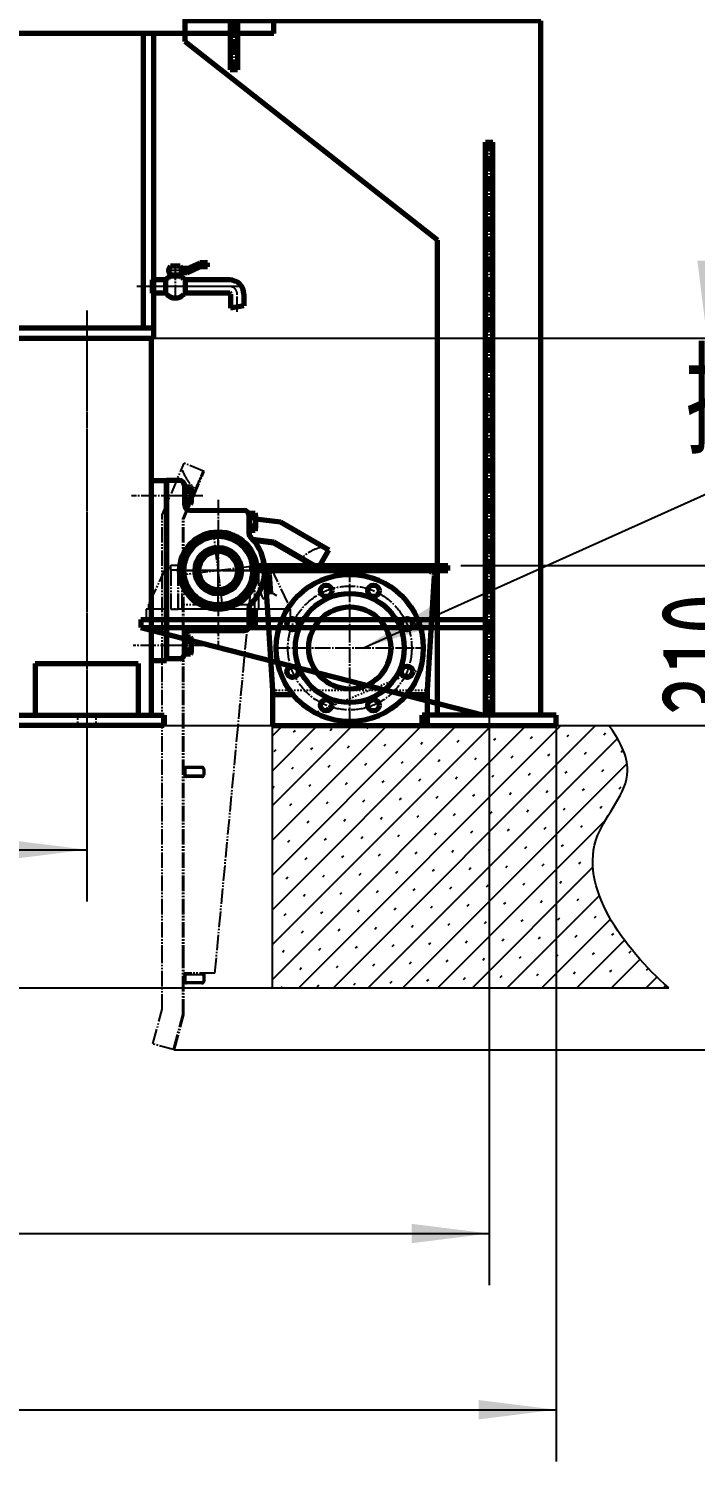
# Model space of a CAD drawing. Header units: millimetres. Extents: x -14850 to 14850, y -10500 to 10500.
# Drawn here: x 8768 to 10060, y -449 to 2326 of the extents above; entities that cross this region are included whole.
import ezdxf

# ---------------------------------------------------------------- set-up
doc = ezdxf.new("R2010")
doc.units = ezdxf.units.MM
for name, pattern in [('EB_DASH', [6, 3, -3]), ('EB_DASHDOT', [39, 30, -3, 3, -3]), ('EB_DASHDOTDOT', [45, 30, -3, 3, -3, 3, -3])]:
    doc.linetypes.add(name, pattern=pattern)
for name, color, linetype, lineweight in [('CAXA0', 7, 'Continuous', 70), ('CAXA1', 1, 'EB_DASHDOT', 25), ('CAXA2', 6, 'EB_DASH', 25), ('CAXA3', 7, 'Continuous', 25), ('CAXA4', 3, 'Continuous', 25), ('CAXA5', 4, 'Continuous', 25)]:
    doc.layers.add(name, color=color, linetype=linetype, lineweight=lineweight)
doc.styles.add('标准', font='', dxfattribs={"width": 0.667})
doc.styles.get('标准').set_extended_font_data('NSimSun')
doc.dimstyles.new('标准', dxfattribs={"dimscale": 50, "dimtxt": 3.5, "dimasz": 3, "dimexe": 2, "dimexo": 0, "dimtad": 1, "dimdec": 1, "dimzin": 12, "dimdsep": 46, "dimtxsty": '标准', "dimcen": 0, "dimdle": 4, "dimaunit": 1, "dimazin": 2, "dimtfac": 1, "dimtdec": 3, "dimtmove": 0, "dimatfit": 3, "dimfxl": 0, "dimtolj": 1, "dimtzin": 0, "dimarcsym": 0})

# ---------------------------------------------------------------- blocks, each defined once
blk = doc.blocks.new('*D786')
at = {"layer": 'CAXA4', "linetype": 'Continuous', "lineweight": 25}
for points in [[(12016.6, 3726.7), (12035.3, 3576.7), (11997.8, 3576.7)], [(12016.6, 976.7), (12035.3, 1126.7), (11997.8, 1126.7)]]:
    blk.add_hatch(color=0, dxfattribs=at).paths.add_polyline_path(points, flags=0)
at = {"layer": 'CAXA4', "color": 0, "linetype": 'Continuous', "lineweight": 25}
for p, q in [((9010.7, 3726.7), (12116.6, 3726.7)), ((12016.6, 976.7), (12016.6, 3726.7)), ((9580.7, 976.7), (12116.6, 976.7))]:
    blk.add_line(p, q, dxfattribs=at)
at = {"layer": 'CAXA4', "color": 0, "linetype": 'Continuous', "lineweight": 25, "insert": (11745.6, 2165.5), "char_height": 175, "attachment_point": 1, "rotation": 90, "style": '标准'}
blk.add_mtext('\\fNSimSun|b0|i0|p34;2750', dxfattribs=at)
blk = doc.blocks.new('*D787')
at = {"layer": 'CAXA4', "linetype": 'Continuous', "lineweight": 25}
for points in [[(10880.4, 3726.7), (10861.6, 3576.7), (10899.1, 3576.7)], [(10880.4, 1726.7), (10861.6, 1876.7), (10899.1, 1876.7)]]:
    blk.add_hatch(color=0, dxfattribs=at).paths.add_polyline_path(points, flags=0)
at = {"layer": 'CAXA4', "color": 0, "linetype": 'Continuous', "lineweight": 25}
for p, q in [((7510.7, 3726.7), (10980.4, 3726.7)), ((10880.4, 3726.7), (10880.4, 1726.7)), ((7510.7, 1726.7), (10980.4, 1726.7))]:
    blk.add_line(p, q, dxfattribs=at)
at = {"layer": 'CAXA4', "color": 0, "linetype": 'Continuous', "lineweight": 25, "insert": (10609.4, 2540.5), "char_height": 175, "attachment_point": 1, "rotation": 90, "style": '标准'}
blk.add_mtext('\\fNSimSun|b0|i0|p34;2000', dxfattribs=at)
blk = doc.blocks.new('*D788')
at = {"layer": 'CAXA4', "linetype": 'Continuous', "lineweight": 25}
for points in [[(10083.1, 6906.7), (10064.3, 6756.7), (10101.8, 6756.7)], [(10083.1, 1726.7), (10064.3, 1876.7), (10101.8, 1876.7)]]:
    blk.add_hatch(color=0, dxfattribs=at).paths.add_polyline_path(points, flags=0)
at = {"layer": 'CAXA4', "color": 0, "linetype": 'Continuous', "lineweight": 25}
for p, q in [((8693.4, 6906.7), (10183.1, 6906.7)), ((10083.1, 6906.7), (10083.1, 1726.7)), ((9008.4, 1726.7), (10183.1, 1726.7))]:
    blk.add_line(p, q, dxfattribs=at)
at = {"layer": 'CAXA4', "color": 0, "linetype": 'Continuous', "lineweight": 25, "insert": (9812.1, 4130.5), "char_height": 175, "attachment_point": 1, "rotation": 90, "style": '标准'}
blk.add_mtext('\\fNSimSun|b0|i0|p34;5180', dxfattribs=at)
blk = doc.blocks.new('*D809')
at = {"layer": 'CAXA4', "linetype": 'Continuous', "lineweight": 25}
for points in [[(6003, 2726.7), (5984.2, 2576.7), (6021.7, 2576.7)], [(6003, 976.7), (5984.2, 1126.7), (6021.7, 1126.7)]]:
    blk.add_hatch(color=0, dxfattribs=at).paths.add_polyline_path(points, flags=0)
at = {"layer": 'CAXA4', "color": 0, "linetype": 'Continuous', "lineweight": 25}
for p, q in [((9013.7, 2726.7), (5903, 2726.7)), ((6003, 2726.7), (6003, 976.7)), ((9030.7, 976.7), (5903, 976.7))]:
    blk.add_line(p, q, dxfattribs=at)
at = {"layer": 'CAXA4', "color": 0, "linetype": 'Continuous', "lineweight": 25, "insert": (5732, 1665.5), "char_height": 175, "attachment_point": 1, "rotation": 90, "style": '标准'}
blk.add_mtext('\\fNSimSun|b0|i0|p34;1750', dxfattribs=at)
blk = doc.blocks.new('CAXBLOCK773', base_point=(9560.7, 1916.7))
at = {"layer": 'CAXA0'}
for p, q in [((9283.2, 2451.7), (9263.2, 2451.7)), ((9263.2, 2451.7), (9263.2, 2371.7)), ((9283.2, 2451.7), (9283.2, 2371.7)), ((9283.2, 2431.7), (9303.2, 2431.7)), ((9303.2, 2431.7), (9343.2, 2391.7)), ((9343.2, 2371.7), (9343.2, 2391.7)), ((9070.7, 2371.7), (9070.7, 2301.7)), ((9350.7, 2371.7), (9070.7, 2371.7)), ((9350.7, 2371.7), (9350.7, 2341.7)), ((9760.7, 2341.7), (9070.7, 2341.7)), ((9158.7, 2341.7), (9158.7, 2246.7)), ((9172.7, 2341.7), (9172.7, 2246.7)), ((9760.7, 996.7), (9760.7, 2341.7)), ((9070.7, 2301.7), (9560.7, 1916.7)), ((9172.7, 2246.7), (9158.7, 2246.7)), ((9653.7, 2106.7), (9667.7, 2106.7)), ((9653.7, 996.7), (9653.7, 2106.7)), ((9667.7, 996.7), (9667.7, 2106.7)), ((9760.7, 996.7), (9760.7, 2081.7)), ((9560.7, 996.7), (9560.7, 1916.7)), ((9530.7, 976.7), (9530.7, 996.7)), ((9790.7, 996.7), (9530.7, 996.7)), ((9530.7, 976.7), (9790.7, 976.7)), ((9790.7, 976.7), (9790.7, 996.7))]:
    blk.add_line(p, q, dxfattribs=at)
at = {"layer": 'CAXA0', "color": 6, "linetype": 'EB_DASHDOTDOT', "lineweight": 25}
blk.add_line((9263.2, 2376.7), (9070.7, 2376.7), dxfattribs=at)
at = {"layer": 'CAXA1', "linetype": 'EB_DASHDOT', "lineweight": 25}
for p, q in [((9100.7, 2374.7), (9100.7, 2338.7)), ((9230.7, 2374.7), (9230.7, 2338.7)), ((9165.7, 2344.7), (9165.7, 2243.7)), ((9660.7, 996.7), (9660.7, 2108.3)), ((9660.7, 999.7), (9660.7, 973.7))]:
    blk.add_line(p, q, dxfattribs=at)
at = {"layer": 'CAXA2', "color": 6, "linetype": 'EB_DASH', "lineweight": 25}
for p, q in [((9085.7, 2371.7), (9085.7, 2341.7)), ((9115.7, 2371.7), (9115.7, 2341.7)), ((9215.7, 2371.7), (9215.7, 2341.7)), ((9245.7, 2371.7), (9245.7, 2341.7))]:
    blk.add_line(p, q, dxfattribs=at)
blk = doc.blocks.new('*D817')
at = {"layer": 'CAXA4', "linetype": 'Continuous', "lineweight": 25}
for points in [[(6860.7, -7.3), (7010.7, -26.1), (7010.7, 11.4)], [(9660.7, -7.3), (9510.7, -26.1), (9510.7, 11.4)]]:
    blk.add_hatch(color=0, dxfattribs=at).paths.add_polyline_path(points, flags=0)
at = {"layer": 'CAXA4', "color": 0, "linetype": 'Continuous', "lineweight": 25}
for p, q in [((6860.7, 996.7), (6860.7, -107.3)), ((9660.7, 996.7), (9660.7, -107.3)), ((6860.7, -7.3), (9660.7, -7.3))]:
    blk.add_line(p, q, dxfattribs=at)
at = {"layer": 'CAXA4', "color": 0, "linetype": 'Continuous', "lineweight": 25, "insert": (8074.5, 263.7), "char_height": 175, "attachment_point": 1, "style": '标准'}
blk.add_mtext('\\fNSimSun|b0|i0|p34;2800', dxfattribs=at)
blk = doc.blocks.new('*D818')
at = {"layer": 'CAXA4', "linetype": 'Continuous', "lineweight": 25}
for points in [[(6730.7, -348.6), (6880.7, -367.4), (6880.7, -329.9)], [(9790.7, -348.6), (9640.7, -367.4), (9640.7, -329.9)]]:
    blk.add_hatch(color=0, dxfattribs=at).paths.add_polyline_path(points, flags=0)
at = {"layer": 'CAXA4', "color": 0, "linetype": 'Continuous', "lineweight": 25}
for p, q in [((6730.7, 996.7), (6730.7, -448.6)), ((9790.7, 996.7), (9790.7, -448.6)), ((6730.7, -348.6), (9790.7, -348.6))]:
    blk.add_line(p, q, dxfattribs=at)
at = {"layer": 'CAXA4', "color": 0, "linetype": 'Continuous', "lineweight": 25, "insert": (8074.5, -77.6), "char_height": 175, "attachment_point": 1, "style": '标准'}
blk.add_mtext('\\fNSimSun|b0|i0|p34;3060', dxfattribs=at)
blk = doc.blocks.new('*D819')
at = {"layer": 'CAXA4', "linetype": 'Continuous', "lineweight": 25}
for points in [[(10264.2, 1286.7), (10245.5, 1436.7), (10283, 1436.7)], [(10264.2, 976.7), (10245.5, 826.7), (10283, 826.7)]]:
    blk.add_hatch(color=0, dxfattribs=at).paths.add_polyline_path(points, flags=0)
at = {"layer": 'CAXA4', "color": 0, "linetype": 'Continuous', "lineweight": 25}
for p, q in [((10264.2, 1486.7), (10264.2, 776.7)), ((9605.7, 1286.7), (10364.2, 1286.7)), ((9892.4, 976.7), (10364.2, 976.7))]:
    blk.add_line(p, q, dxfattribs=at)
at = {"layer": 'CAXA4', "color": 0, "linetype": 'Continuous', "lineweight": 25, "insert": (9993.2, 994.2), "char_height": 175, "attachment_point": 1, "rotation": 90, "style": '标准'}
blk.add_mtext('\\fNSimSun|b0|i0|p34;310', dxfattribs=at)
blk = doc.blocks.new('CAXBLOCK775', base_point=(9179.5, 1826.8))
at = {"layer": 'CAXA0', "color": 7, "linetype": 'Continuous', "lineweight": 70}
for p, q in [((7401.8, 1872.7), (7416.8, 1872.7)), ((7401.8, 1864.7), (7401.8, 1872.7)), ((7401.8, 1864.7), (7416.8, 1864.7)), ((7441.4, 1861.6), (7416.8, 1872.7)), ((7441.4, 1853.6), (7416.8, 1864.7)), ((7441.4, 1861.6), (7452, 1861.6)), ((7455, 1866.6), (7473.8, 1866.6)), ((9061.8, 1866.6), (9043, 1866.6)), ((9075.4, 1861.6), (9064.7, 1861.6)), ((9075.4, 1861.6), (9100, 1872.7)), ((9075.4, 1853.6), (9100, 1864.7)), ((9115, 1872.7), (9100, 1872.7)), ((9115, 1864.7), (9100, 1864.7)), ((9115, 1864.7), (9115, 1872.7)), ((7358.9, 1839.7), (7445.4, 1839.7)), ((7441.4, 1853.6), (7452, 1853.6)), ((7445.4, 1841.7), (7448.3, 1841.7)), ((7445.4, 1841.7), (7445.4, 1811.7)), ((7455, 1848.6), (7473.8, 1848.6)), ((7455, 1848.6), (7455, 1846.6)), ((7455, 1846.6), (7473.8, 1846.6)), ((7473.8, 1848.6), (7473.8, 1846.6)), ((7480.5, 1841.7), (7483.4, 1841.7)), ((7483.4, 1841.7), (7483.4, 1811.7)), ((7483.4, 1839.7), (7508.4, 1839.7)), ((9033.4, 1839.7), (9008.4, 1839.7)), ((9036.3, 1841.7), (9033.4, 1841.7)), ((9033.4, 1841.7), (9033.4, 1811.7)), ((9061.8, 1848.6), (9043, 1848.6)), ((9043, 1848.6), (9043, 1846.6)), ((9061.8, 1846.6), (9043, 1846.6)), ((9061.8, 1848.6), (9061.8, 1846.6)), ((9075.4, 1853.6), (9064.7, 1853.6)), ((9071.4, 1841.7), (9068.5, 1841.7)), ((9071.4, 1841.7), (9071.4, 1811.7)), ((9157.9, 1839.7), (9071.4, 1839.7)), ((7331.4, 1812.2), (7331.4, 1789.7)), ((7357.4, 1812.2), (7357.4, 1784.7)), ((7358.9, 1813.7), (7445.4, 1813.7)), ((7445.4, 1811.7), (7448.3, 1811.7)), ((7480.5, 1811.7), (7483.4, 1811.7)), ((7483.4, 1813.7), (7508.4, 1813.7)), ((9033.4, 1813.7), (9008.4, 1813.7)), ((9036.3, 1811.7), (9033.4, 1811.7)), ((9071.4, 1811.7), (9068.5, 1811.7)), ((9157.9, 1813.7), (9071.4, 1813.7)), ((9159.4, 1812.2), (9159.4, 1784.7)), ((9185.4, 1812.2), (9185.4, 1789.7)), ((7331.4, 1789.7), (7357.4, 1784.7)), ((9185.4, 1789.7), (9159.4, 1784.7))]:
    blk.add_line(p, q, dxfattribs=at)
at = {"layer": 'CAXA0', "linetype": 'Continuous', "lineweight": 70}
for p, q in [((7508.4, 1813.7), (7508.4, 1839.7)), ((9008.4, 1813.7), (9008.4, 1839.7))]:
    blk.add_line(p, q, dxfattribs=at)
at = {"layer": 'CAXA0', "color": 7, "linetype": 'Continuous', "lineweight": 70}
for centre, radius, start, end in [((7464.4, 1857.6), 13, 136.1869, 223.8131), ((7464.4, 1857.6), 13, 316.1869, 43.8131), ((9052.4, 1857.6), 13, 136.1869, 223.8131), ((9052.4, 1857.6), 13, 316.1869, 43.8131), ((7358.9, 1812.2), 27.5, 90, 180), ((7464.4, 1826.7), 22, 115.2394, 137.0141), ((7464.4, 1826.7), 22, 42.9859, 64.7606), ((9052.4, 1826.7), 22, 115.2394, 137.0141), ((9052.4, 1826.7), 22, 42.9859, 64.7606), ((9157.9, 1812.2), 27.5, 0, 90), ((7358.9, 1812.2), 1.5, 90, 180), ((7464.4, 1826.7), 22, 222.9859, 317.0141), ((9052.4, 1826.7), 22, 222.9859, 317.0141), ((9157.9, 1812.2), 1.5, 0, 90)]:
    blk.add_arc(centre, radius, start, end, dxfattribs=at)
at = {"layer": 'CAXA1', "color": 1, "linetype": 'EB_DASHDOT', "lineweight": 25}
for p, q in [((7464.4, 1869.4), (7464.4, 1797.5)), ((9052.4, 1869.4), (9052.4, 1797.5)), ((7448, 1857.6), (7481.8, 1857.6)), ((9068.8, 1857.6), (9034.9, 1857.6)), ((7337.2, 1826.8), (7538, 1826.8)), ((7344.4, 1777.7), (7344.4, 1812.3)), ((7358.9, 1826.8), (7539.2, 1826.8)), ((9157.9, 1826.8), (8977.6, 1826.8)), ((9179.5, 1826.8), (8978.7, 1826.8)), ((9172.4, 1777.7), (9172.4, 1812.3))]:
    blk.add_line(p, q, dxfattribs=at)
for centre, start, end in [((7358.9, 1812.3), 90, 180), ((9157.9, 1812.3), 0, 90)]:
    blk.add_arc(centre, 14.5, start, end, dxfattribs=at)
blk = doc.blocks.new('CAXBLOCK777', base_point=(8995.7, 1182.2))
at = {"layer": 'CAXA0', "color": 5, "linetype": 'EB_DASHDOTDOT', "lineweight": 25}
for p, q in [((9135.7, 1207.2), (9135.7, 1346.2)), ((9033.7, 1282.2), (9000.7, 1212.2)), ((9043.7, 1282.2), (9033.7, 1282.2)), ((9043.7, 1287.2), (9057.7, 1287.2)), ((9043.7, 1277.2), (9043.7, 1287.2)), ((9057.7, 1277.2), (9043.7, 1277.2)), ((9043.7, 1277.2), (9043.7, 1202.2)), ((9065.7, 1287.2), (9057.7, 1287.2)), ((9057.7, 1287.2), (9057.7, 1277.2)), ((9057.7, 1287.2), (9057.7, 1277.2)), ((9057.7, 1277.2), (9065.7, 1277.2)), ((9057.7, 1202.2), (9057.7, 1277.2)), ((9057.7, 1277.2), (9057.7, 1202.2)), ((9065.7, 1277.2), (9065.7, 1287.2)), ((9065.7, 1202.2), (9065.7, 1277.2)), ((9205.2, 1276.7), (9066.2, 1276.7)), ((9213.7, 1287.2), (9205.7, 1287.2)), ((9205.7, 1287.2), (9205.7, 1277.2)), ((9205.7, 1277.2), (9213.7, 1277.2)), ((9205.7, 1277.2), (9205.7, 1202.2)), ((9213.7, 1277.2), (9213.7, 1287.2)), ((9227.7, 1287.2), (9213.7, 1287.2)), ((9213.7, 1287.2), (9213.7, 1277.2)), ((9213.7, 1277.2), (9213.7, 1202.2)), ((9213.7, 1277.2), (9227.7, 1277.2)), ((9213.7, 1277.2), (9213.7, 1202.2)), ((9227.7, 1277.2), (9227.7, 1287.2)), ((9227.7, 1282.2), (9237.7, 1282.2)), ((9227.7, 1277.2), (9227.7, 1202.2)), ((9237.7, 1282.2), (9270.7, 1212.2)), ((8995.7, 1202.2), (8995.7, 1182.2)), ((9005.7, 1202.2), (8995.7, 1202.2)), ((9000.7, 1212.2), (9000.7, 1202.2)), ((9005.7, 1182.2), (9005.7, 1202.2)), ((9265.7, 1202.2), (9005.7, 1202.2)), ((9043.7, 1202.2), (9057.7, 1202.2)), ((9065.7, 1202.2), (9057.7, 1202.2)), ((9205.7, 1210.2), (9065.7, 1210.2)), ((9065.7, 1210.2), (9065.7, 1202.2)), ((9205.7, 1202.2), (9065.7, 1202.2)), ((9205.7, 1210.2), (9205.7, 1202.2)), ((9205.7, 1202.2), (9213.7, 1202.2)), ((9227.7, 1202.2), (9213.7, 1202.2)), ((9265.7, 1202.2), (9265.7, 1182.2)), ((9275.7, 1202.2), (9265.7, 1202.2)), ((9270.7, 1212.2), (9270.7, 1202.2)), ((9275.7, 1182.2), (9275.7, 1202.2)), ((8995.7, 1182.2), (9005.7, 1182.2)), ((9265.7, 1182.2), (9005.7, 1182.2)), ((9265.7, 1182.2), (9275.7, 1182.2))]:
    blk.add_line(p, q, dxfattribs=at)
blk.add_circle((9135.7, 1276.7), 66.5, dxfattribs=at)
blk = doc.blocks.new('CAXBLOCK779')
at = {"layer": 'CAXA0', "color": 0, "linetype": 'Continuous', "lineweight": 25}
for p, q in [((9296.4, 1299.7), (9298.6, 1298.2)), ((9312.1, 1292.7), (9329.5, 1281))]:
    blk.add_line(p, q, dxfattribs=at)
blk = doc.blocks.new('*D830')
at = {"layer": 'CAXA4', "linetype": 'Continuous', "lineweight": 25}
blk.add_hatch(color=0, dxfattribs=at).paths.add_polyline_path([(9415.7, 1126.7), (9560.2, 1170.9), (9544.9, 1205.1)], flags=0)
at = {"layer": 'CAXA4', "color": 0, "linetype": 'Continuous', "lineweight": 25}
for p, q in [((9415.7, 1126.7), (10083.1, 1425.7)), ((10083.1, 1425.7), (10565.1, 1425.7))]:
    blk.add_line(p, q, dxfattribs=at)
at = {"layer": 'CAXA4', "color": 0, "linetype": 'Continuous', "lineweight": 25, "insert": (10041.6, 1696.7), "char_height": 175, "attachment_point": 1, "style": '标准'}
blk.add_mtext('\\fNSimSun|b0|i0|p34;接液槽', dxfattribs=at)
blk = doc.blocks.new('CAXBLOCK784')
at = {"layer": 'CAXA0', "color": 0, "linetype": 'Continuous', "lineweight": 25}
blk.add_line((9094.8, 1441.8), (9107.8, 1467.3), dxfattribs=at)
blk = doc.blocks.new('CAXBLOCK783', base_point=(9104.2, 876.6))
at = {"layer": 'CAXA0', "color": 5, "linetype": 'EB_DASHDOTDOT', "lineweight": 25}
for p, q in [((9027.2, 1384.8), (9069.6, 1484.7)), ((9108.3, 1468.3), (9069.6, 1484.7)), ((9067.2, 1376.7), (9106.4, 1469.1)), ((9069.2, 1376.2), (9108.3, 1468.3)), ((9027.2, 520.8), (9027.2, 1384.8)), ((9067.2, 520.8), (9067.2, 1376.7)), ((9069.2, 520.8), (9069.2, 1376.2)), ((9144.2, 1207.7), (9127.2, 1345.6)), ((9204.7, 1285.1), (9066.7, 1268.2)), ((9129.2, 496.6), (9201.9, 1270.4)), ((9104.2, 896.6), (9069.2, 896.6)), ((9072.2, 891.6), (9072.2, 881.6)), ((9104.2, 893.6), (9074.2, 893.6)), ((9106.2, 891.6), (9106.2, 881.6)), ((9109.2, 891.6), (9109.2, 881.6)), ((9104.2, 876.6), (9069.2, 876.6)), ((9104.2, 876.6), (9069.2, 876.6)), ((9104.2, 879.6), (9074.2, 879.6)), ((9027.2, 426.3), (9027.2, 520.8)), ((9067.2, 416.6), (9067.2, 520.8)), ((9069.2, 416.4), (9069.2, 520.8)), ((9129.2, 496.6), (9069.2, 496.6)), ((9104.2, 476.6), (9069.2, 476.6)), ((9072.2, 491.6), (9072.2, 481.6)), ((9104.2, 493.6), (9074.2, 493.6)), ((9104.2, 479.6), (9074.2, 479.6)), ((9106.2, 491.6), (9106.2, 481.6)), ((9109.2, 496.6), (9109.2, 481.6)), ((9009.1, 359.7), (9027.2, 427.3)), ((9049.1, 349), (9067.2, 416.6)), ((9051, 348.5), (9069.2, 416.4)), ((9051, 348.5), (9009.1, 359.7))]:
    blk.add_line(p, q, dxfattribs=at)
for radius in [66.5, 66.5, 40, 37.5]:
    blk.add_circle((9135.7, 1276.6), radius, dxfattribs=at)
for centre, radius, start, end in [((9074.2, 891.6), 5, 90, 180), ((9074.2, 891.6), 2, 90, 180), ((9104.2, 891.6), 5, 0, 90), ((9104.2, 891.6), 2, 0, 90), ((9074.2, 881.6), 5, 180, 270), ((9074.2, 881.6), 2, 180, 270), ((9104.2, 881.6), 5, 270, 0), ((9104.2, 881.6), 2, 270, 0), ((9074.2, 491.6), 5, 90, 180), ((9074.2, 481.6), 5, 180, 270), ((9074.2, 491.6), 2, 90, 180), ((9074.2, 481.6), 2, 180, 270), ((9104.2, 491.6), 5, 0, 90), ((9104.2, 491.6), 2, 0, 90), ((9104.2, 481.6), 2, 270, 0), ((9104.2, 481.6), 5, 270, 0)]:
    blk.add_arc(centre, radius, start, end, dxfattribs=at)
blk.add_open_spline([(9066.1, 1471.4), (9068.9, 1463.2), (9076.2, 1448.9), (9087.6, 1437.7), (9093.4, 1433.2)], degree=3, knots=[0, 0, 0, 0, 25.553998, 47.570878, 47.570878, 47.570878, 47.570878], dxfattribs=at)
at = {"layer": 'CAXA5'}
blk.add_blockref('CAXBLOCK784', (0, 0), dxfattribs=at)
blk = doc.blocks.new('CAXBLOCK785')
at = {"layer": 'CAXA0', "color": 0, "linetype": 'Continuous', "lineweight": 25}
for p, q in [((9240.7, 956.4), (9261, 976.7)), ((9240.7, 889), (9328.3, 976.7)), ((9240.7, 821.7), (9395.7, 976.7)), ((9240.7, 754.3), (9463, 976.7)), ((9240.7, 687), (9530.4, 976.7)), ((9240.7, 619.6), (9597.7, 976.7)), ((9240.7, 552.3), (9665.1, 976.7)), ((9240.7, 484.9), (9732.4, 976.7)), ((9291.6, 468.5), (9799.8, 976.7)), ((9358.9, 468.5), (9867.1, 976.7)), ((9423.4, 970.8), (9427, 974.4)), ((9494.4, 974.4), (9496.7, 976.7)), ((9281.5, 963.6), (9285.1, 967.2)), ((9352.5, 967.2), (9356.1, 970.8)), ((9426.3, 468.5), (9909.3, 951.5)), ((9528.1, 940.7), (9531.6, 944.3)), ((9599, 944.3), (9602.6, 947.9)), ((9669.9, 947.9), (9673.5, 951.5)), ((9740.9, 951.5), (9744.5, 955.1)), ((9811.8, 955.1), (9815.4, 958.6)), ((9882.8, 958.6), (9886.4, 962.2)), ((9244.3, 926.3), (9247.9, 929.9)), ((9315.2, 929.9), (9318.8, 933.5)), ((9386.2, 933.5), (9389.8, 937.1)), ((9457.1, 937.1), (9460.7, 940.7)), ((9703.6, 914.2), (9707.2, 917.8)), ((9774.6, 917.8), (9778.2, 921.4)), ((9845.5, 921.4), (9849.1, 925)), ((9916.4, 925), (9920, 928.6)), ((9278, 892.6), (9281.5, 896.2)), ((9348.9, 896.2), (9352.5, 899.8)), ((9419.8, 899.8), (9423.4, 903.4)), ((9490.8, 903.4), (9494.4, 907)), ((9493.6, 468.5), (9928, 902.9)), ((9561.7, 907), (9565.3, 910.6)), ((9632.7, 910.6), (9636.3, 914.2)), ((9879.2, 887.7), (9882.8, 891.3)), ((9311.6, 859), (9315.2, 862.6)), ((9382.6, 862.6), (9386.2, 866.1)), ((9453.5, 866.1), (9457.1, 869.7)), ((9524.5, 869.7), (9528.1, 873.3)), ((9595.4, 873.3), (9599, 876.9)), ((9666.3, 876.9), (9669.9, 880.5)), ((9737.3, 880.5), (9740.9, 884.1)), ((9808.2, 884.1), (9811.8, 887.7)), ((9240.7, 855.4), (9244.3, 859)), ((9487.2, 832.5), (9490.8, 836.1)), ((9558.1, 836.1), (9561.7, 839.7)), ((9629.1, 839.7), (9632.7, 843.2)), ((9700, 843.2), (9703.6, 846.8)), ((9771, 846.8), (9774.6, 850.4)), ((9841.9, 850.4), (9845.5, 854)), ((9912.9, 854), (9916.4, 857.6)), ((9274.4, 821.7), (9278, 825.3)), ((9345.3, 825.3), (9348.9, 828.9)), ((9416.2, 828.9), (9419.8, 832.5)), ((9591.8, 802.4), (9595.4, 806)), ((9662.8, 806), (9666.3, 809.6)), ((9733.7, 809.6), (9737.3, 813.2)), ((9804.6, 813.2), (9808.2, 816.8)), ((9875.6, 816.8), (9879.2, 820.3)), ((9308, 788), (9311.6, 791.6)), ((9379, 791.6), (9382.6, 795.2)), ((9449.9, 795.2), (9453.5, 798.8)), ((9520.9, 798.8), (9524.5, 802.4)), ((9561, 468.5), (9886.6, 794.1)), ((9767.4, 775.9), (9771, 779.5)), ((9838.3, 779.5), (9841.9, 783.1)), ((9270.8, 750.7), (9274.4, 754.3)), ((9341.7, 754.3), (9345.3, 757.9)), ((9412.7, 757.9), (9416.2, 761.5)), ((9483.6, 761.5), (9487.2, 765.1)), ((9554.5, 765.1), (9558.1, 768.7)), ((9625.5, 768.7), (9629.1, 772.3)), ((9696.4, 772.3), (9700, 775.9)), ((9375.4, 720.7), (9379, 724.3)), ((9446.3, 724.3), (9449.9, 727.8)), ((9517.3, 727.8), (9520.9, 731.4)), ((9588.2, 731.4), (9591.8, 735)), ((9659.2, 735), (9662.8, 738.6)), ((9730.1, 738.6), (9733.7, 742.2)), ((9801.1, 742.2), (9804.6, 745.8)), ((9304.4, 717.1), (9308, 720.7)), ((9480, 690.6), (9483.6, 694.2)), ((9551, 694.2), (9554.5, 697.8)), ((9621.9, 697.8), (9625.5, 701.4)), ((9628.3, 468.5), (9862, 702.1)), ((9692.8, 701.4), (9696.4, 705)), ((9763.8, 705), (9767.4, 708.5)), ((9834.7, 708.5), (9838.3, 712.1)), ((9267.2, 679.8), (9270.8, 683.4)), ((9338.1, 683.4), (9341.7, 687)), ((9409.1, 687), (9412.7, 690.6)), ((9655.6, 664.1), (9659.2, 667.7)), ((9726.5, 667.7), (9730.1, 671.3)), ((9797.5, 671.3), (9801.1, 674.9)), ((9300.9, 646.1), (9304.4, 649.7)), ((9371.8, 649.7), (9375.4, 653.3)), ((9442.7, 653.3), (9446.3, 656.9)), ((9513.7, 656.9), (9517.3, 660.5)), ((9584.6, 660.5), (9588.2, 664.1)), ((9695.7, 468.5), (9874.3, 647.1)), ((9831.1, 637.6), (9834.7, 641.2)), ((9263.6, 608.9), (9267.2, 612.5)), ((9334.5, 612.5), (9338.1, 616)), ((9405.5, 616), (9409.1, 619.6)), ((9476.4, 619.6), (9480, 623.2)), ((9547.4, 623.2), (9551, 626.8)), ((9618.3, 626.8), (9621.9, 630.4)), ((9689.2, 630.4), (9692.8, 634)), ((9760.2, 634), (9763.8, 637.6)), ((9439.1, 582.4), (9442.7, 586)), ((9510.1, 586), (9513.7, 589.6)), ((9581, 589.6), (9584.6, 593.1)), ((9652, 593.1), (9655.6, 596.7)), ((9722.9, 596.7), (9726.5, 600.3)), ((9763, 468.5), (9896, 601.5)), ((9793.9, 600.3), (9797.5, 603.9)), ((9864.8, 603.9), (9868.4, 607.5)), ((9297.3, 575.2), (9300.9, 578.8)), ((9368.2, 578.8), (9371.8, 582.4)), ((9543.8, 552.3), (9547.4, 555.9)), ((9614.7, 555.9), (9618.3, 559.5)), ((9685.7, 559.5), (9689.2, 563.1)), ((9756.6, 563.1), (9760.2, 566.7)), ((9827.5, 566.7), (9831.1, 570.2)), ((9830.4, 468.5), (9922.8, 560.9)), ((9898.5, 570.2), (9902.1, 573.8)), ((9260, 537.9), (9263.6, 541.5)), ((9330.9, 541.5), (9334.5, 545.1)), ((9401.9, 545.1), (9405.5, 548.7)), ((9472.8, 548.7), (9476.4, 552.3)), ((9719.3, 525.8), (9722.9, 529.4)), ((9790.3, 529.4), (9793.9, 533)), ((9861.2, 533), (9864.8, 536.6)), ((9932.2, 536.6), (9935.8, 540.2)), ((9293.7, 504.2), (9297.3, 507.8)), ((9364.6, 507.8), (9368.2, 511.4)), ((9435.6, 511.4), (9439.1, 515)), ((9506.5, 515), (9510.1, 518.6)), ((9577.4, 518.6), (9581, 522.2)), ((9648.4, 522.2), (9652, 525.8)), ((9894.9, 499.3), (9898.5, 502.9)), ((9897.7, 468.5), (9953.1, 523.8)), ((9965.8, 502.9), (9969.3, 506.3)), ((9327.3, 470.6), (9330.9, 474.2)), ((9398.3, 474.2), (9401.9, 477.7)), ((9469.2, 477.7), (9472.8, 481.3)), ((9540.2, 481.3), (9543.8, 484.9)), ((9611.1, 484.9), (9614.7, 488.5)), ((9682.1, 488.5), (9685.7, 492.1)), ((9753, 492.1), (9756.6, 495.7)), ((9824, 495.7), (9827.5, 499.3)), ((9965.1, 468.5), (9986.1, 489.5)), ((9999.5, 469.2), (10003.1, 472.8)), ((9257.9, 468.5), (9260, 470.6)), ((9931.4, 468.5), (9932.2, 469.2))]:
    blk.add_line(p, q, dxfattribs=at)
blk = doc.blocks.new('CAXBLOCK787')
at = {"layer": 'CAXA0', "color": 0, "linetype": 'Continuous', "lineweight": 25}
for p, q in [((9200.7, 1281.1), (9206.3, 1286.7)), ((9203.3, 1276.7), (9213.3, 1286.7)), ((9210.4, 1276.7), (9220.1, 1286.4)), ((9217.5, 1276.7), (9225.3, 1284.5)), ((9222.7, 1274.8), (9229.4, 1281.5)), ((9225.9, 1271), (9232.5, 1277.5)), ((9227, 1265), (9234.4, 1272.4)), ((9227.4, 1258.3), (9235, 1265.9)), ((9227.9, 1251.7), (9235.4, 1259.2)), ((9228.3, 1245), (9235.8, 1252.6)), ((9228.7, 1238.4), (9236.2, 1245.9)), ((9229.1, 1231.7), (9236.6, 1239.3))]:
    blk.add_line(p, q, dxfattribs=at)
blk = doc.blocks.new('CAXBLOCK788')
at = {"layer": 'CAXA0', "color": 0, "linetype": 'Continuous', "lineweight": 25}
for p, q in [((9209.7, 1276.7), (9200.7, 1285.7)), ((9202.6, 1276.7), (9200.7, 1278.6)), ((9216.8, 1276.7), (9206.8, 1286.7)), ((9235, 1265.5), (9213.9, 1286.7)), ((9234.1, 1273.5), (9221.6, 1286)), ((9235.5, 1258), (9226.9, 1266.5)), ((9235.9, 1250.4), (9227.4, 1259)), ((9236.4, 1242.9), (9227.9, 1251.5)), ((9236.9, 1235.4), (9228.3, 1243.9)), ((9233.6, 1231.6), (9228.8, 1236.4)), ((9230, 1228.1), (9229.3, 1228.8))]:
    blk.add_line(p, q, dxfattribs=at)
blk = doc.blocks.new('CAXBLOCK786', base_point=(9344.8, 1248.5))
at = {"layer": 'CAXA0'}
for p, q in [((9200.7, 1276.7), (9200.7, 1286.7)), ((9200.7, 1286.7), (9580.7, 1286.7)), ((9200.7, 1276.7), (9216.9, 1276.7)), ((9232.9, 1276.7), (9580.7, 1276.7)), ((9580.7, 1276.7), (9580.7, 1286.7)), ((9226.9, 1267.3), (9240.7, 1044.7)), ((9234.7, 1269.8), (9237, 1232.8)), ((9554.5, 1267.3), (9540.7, 1044.7)), ((9240.7, 1044.7), (9240.7, 976.7)), ((9240.7, 1036.7), (9280.2, 1036.7)), ((9501.2, 1036.7), (9540.7, 1036.7)), ((9501.2, 1036.7), (9540.7, 1036.7)), ((9540.7, 1044.7), (9540.7, 976.7)), ((9240.7, 976.7), (9540.7, 976.7))]:
    blk.add_line(p, q, dxfattribs=at)
at = {"layer": 'CAXA0', "linetype": 'Continuous', "lineweight": 70}
for centre, radius in [((9390.7, 1126.7), 142.5), ((9390.7, 1126.7), 105.5), ((9344.8, 1237.5), 11), ((9436.6, 1237.5), 11), ((9279.8, 1172.6), 11), ((9501.6, 1172.6), 11), ((9279.8, 1080.8), 11), ((9501.6, 1080.8), 11), ((9344.8, 1015.8), 11), ((9436.6, 1015.8), 11)]:
    blk.add_circle(centre, radius, dxfattribs=at)
at = {"layer": 'CAXA0'}
blk.add_circle((9390.7, 1126.7), 79.5, dxfattribs=at)
for centre, radius, start, end in [((9216.8, 1268.7), 18, 3.5469, 90), ((9216.9, 1266.7), 10, 3.5469, 90), ((9564.5, 1266.7), 10, 90, 176.4531)]:
    blk.add_arc(centre, radius, start, end, dxfattribs=at)
at = {"layer": 'CAXA1', "linetype": 'EB_DASHDOT', "lineweight": 25}
for p, q in [((9390.7, 981.2), (9390.7, 1272.2)), ((9245.2, 1126.7), (9536.2, 1126.7))]:
    blk.add_line(p, q, dxfattribs=at)
blk.add_circle((9390.7, 1126.7), 120, dxfattribs=at)
at = {"layer": 'CAXA2', "color": 6, "linetype": 'EB_DASH', "lineweight": 25}
for p, q in [((9323.1, 1001.2), (9527.2, 1085.8)), ((9240.7, 1044.7), (9540.7, 1044.7))]:
    blk.add_line(p, q, dxfattribs=at)
at = {"layer": 'CAXA3'}
for p, q in [((9234.3, 1276.7), (9234.7, 1269.8)), ((9547.1, 1276.7), (9546.6, 1269.8))]:
    blk.add_line(p, q, dxfattribs=at)
blk.add_open_spline([(9217.4, 1245.2), (9217.4, 1237.2), (9221.1, 1210.9), (9233.6, 1237.4), (9244.7, 1231.1), (9248.7, 1228.4)], degree=3, knots=[0, 0, 0, 0, 25.014059, 40.321392, 55.344145, 55.344145, 55.344145, 55.344145], dxfattribs=at)
at = {"layer": 'CAXA5'}
for name in ['CAXBLOCK787', 'CAXBLOCK788']:
    blk.add_blockref(name, (0, 0), dxfattribs=at)
blk = doc.blocks.new('*D842')
at = {"layer": 'CAXA4', "linetype": 'Continuous', "lineweight": 25}
for points in [[(14044.2, 6906.7), (14025.4, 6756.7), (14062.9, 6756.7)], [(14044.2, 976.7), (14025.4, 1126.7), (14062.9, 1126.7)]]:
    blk.add_hatch(color=0, dxfattribs=at).paths.add_polyline_path(points, flags=0)
at = {"layer": 'CAXA4', "color": 0, "linetype": 'Continuous', "lineweight": 25}
for p, q in [((8705.6, 6906.7), (14144.2, 6906.7)), ((14044.2, 6906.7), (14044.2, 976.7)), ((7255.7, 976.7), (14144.2, 976.7))]:
    blk.add_line(p, q, dxfattribs=at)
at = {"layer": 'CAXA4', "color": 0, "linetype": 'Continuous', "lineweight": 25, "insert": (13773.2, 3755.5), "char_height": 175, "attachment_point": 1, "rotation": 90, "style": '标准'}
blk.add_mtext('\\fNSimSun|b0|i0|p34;5930', dxfattribs=at)
blk = doc.blocks.new('*D849')
at = {"layer": 'CAXA4', "linetype": 'Continuous', "lineweight": 25}
for points in [[(10468.3, 976.7), (10449.6, 826.7), (10487.1, 826.7)], [(10468.3, 348.5), (10449.6, 498.5), (10487.1, 498.5)]]:
    blk.add_hatch(color=0, dxfattribs=at).paths.add_polyline_path(points, flags=0)
at = {"layer": 'CAXA4', "color": 0, "linetype": 'Continuous', "lineweight": 25}
for p, q in [((9030.7, 976.7), (10568.3, 976.7)), ((10468.3, 976.7), (10468.3, 348.5)), ((9051, 348.5), (10568.3, 348.5))]:
    blk.add_line(p, q, dxfattribs=at)
at = {"layer": 'CAXA4', "color": 0, "linetype": 'Continuous', "lineweight": 25, "insert": (10197.3, 525.2), "char_height": 175, "attachment_point": 1, "rotation": 90, "style": '标准'}
blk.add_mtext('\\fNSimSun|b0|i0|p34;640', dxfattribs=at)
blk = doc.blocks.new('*D912')
at = {"layer": 'CAXA4', "linetype": 'Continuous', "lineweight": 25}
for points in [[(7640.7, 736), (7790.7, 717.3), (7790.7, 754.8)], [(8880.7, 736), (8730.7, 717.3), (8730.7, 754.8)]]:
    blk.add_hatch(color=0, dxfattribs=at).paths.add_polyline_path(points, flags=0)
at = {"layer": 'CAXA4', "color": 0, "linetype": 'Continuous', "lineweight": 25}
for p, q in [((7640.7, 922), (7640.7, 636)), ((8880.7, 922), (8880.7, 636)), ((7640.7, 736), (8880.7, 736))]:
    blk.add_line(p, q, dxfattribs=at)
at = {"layer": 'CAXA4', "color": 0, "linetype": 'Continuous', "lineweight": 25, "insert": (8074.5, 1007), "char_height": 175, "attachment_point": 1, "style": '标准'}
blk.add_mtext('\\fNSimSun|b0|i0|p34;1240', dxfattribs=at)

msp = doc.modelspace()

# ---------------------------------------------------------------- linework, layer by layer
at = {"layer": 'CAXA0'}
for p, q in [((9243.19, 2316.67), (9243.19, 2376.67)), ((9243.19, 2316.67), (7278.19, 2316.67)), ((8990.69, 1746.67), (8990.69, 2316.67)), ((9010.69, 1746.67), (9010.69, 2316.67)), ((9010.69, 1726.67), (9010.69, 1780.85)), ((8990.69, 1746.67), (8990.69, 1751.17)), ((7510.69, 1746.67), (9010.69, 1746.67)), ((7510.69, 1726.67), (9010.69, 1726.67)), ((8956.51, 1726.67), (9010.69, 1726.67)), ((9208.19, 1377.09), (9256.25, 1371.18)), ((9256.25, 1371.18), (9350.25, 1316.91)), ((9201.95, 1337.55), (9243.3, 1332.47)), ((9203.96, 1335.29), (9242.65, 1330.54)), ((9243.3, 1332.47), (9330.25, 1282.27)), ((9242.65, 1330.54), (9329.25, 1280.54)), ((9329.25, 1280.54), (9350.25, 1316.91)), ((8985.69, 1182.17), (8985.69, 1166.17)), ((8985.69, 1182.17), (8985.69, 1166.17)), ((8985.69, 1182.17), (8985.69, 1166.17)), ((8985.69, 1182.17), (9650.69, 1182.17)), ((8985.69, 1166.17), (9650.69, 1166.17)), ((8730.69, 996.67), (9030.69, 996.67)), ((8730.69, 996.67), (9030.69, 996.67)), ((9030.69, 996.67), (9030.69, 976.67)), ((9030.69, 996.67), (9030.69, 976.67))]:
    msp.add_line(p, q, dxfattribs=at)
at = {"layer": 'CAXA0', "linetype": 'Continuous', "lineweight": 70}
for p, q in [((9005.69, 1726.67), (9005.69, 996.67)), ((9005.69, 1726.67), (9005.69, 1481.67)), ((9005.69, 1726.67), (9005.69, 996.67)), ((9005.69, 1451.42), (9035.69, 1451.05)), ((9035.69, 1106.05), (9035.69, 1451.05)), ((9060.69, 1451.05), (9035.69, 1451.05)), ((9070.69, 1403.63), (9070.69, 1441.05)), ((9070.69, 1438.15), (9070.69, 1405.2)), ((9082.03, 1438.15), (9070.69, 1438.15)), ((9070.69, 1431.67), (9070.69, 1411.67)), ((9082.03, 1429.91), (9070.69, 1429.91)), ((9082.03, 1413.44), (9070.69, 1413.44)), ((9082.03, 1405.2), (9070.69, 1405.2)), ((9080.62, 1393.63), (9185.75, 1392.96)), ((9195.69, 1348.06), (9195.69, 1382.96)), ((9195.69, 1382.96), (9195.69, 1348.06)), ((9195.69, 1170.34), (9195.69, 1205.23)), ((9195.69, 1165.93), (9195.69, 1198.88)), ((9207.03, 1198.88), (9195.69, 1198.88)), ((9208.19, 1170.05), (9208.19, 1194.76)), ((8985.69, 1166.17), (9650.69, 996.67)), ((9195.69, 1172.41), (9195.69, 1192.41)), ((9207.03, 1190.64), (9195.69, 1190.64)), ((9207.03, 1174.17), (9195.69, 1174.17)), ((9207.03, 1165.93), (9195.69, 1165.93)), ((9070.74, 1114.17), (9070.74, 1150.72)), ((9070.74, 1147.45), (9070.74, 1114.5)), ((9082.09, 1147.45), (9070.74, 1147.45)), ((9070.74, 1140.98), (9070.74, 1120.98)), ((9082.09, 1139.22), (9070.74, 1139.22)), ((9080.62, 1159.66), (9185.75, 1160.34)), ((9083.24, 1143.33), (9083.24, 1118.62)), ((9133.19, 1160.06), (9137.62, 1160.03)), ((9082.09, 1122.74), (9070.74, 1122.74)), ((9082.09, 1114.5), (9070.74, 1114.5)), ((8780.69, 1096.67), (8780.69, 996.67)), ((8780.69, 1096.67), (8780.69, 996.67)), ((8780.69, 1096.67), (8980.69, 1096.67)), ((8780.69, 1096.67), (8980.69, 1096.67)), ((8980.69, 1096.67), (8980.69, 996.67)), ((8980.69, 1096.67), (8980.69, 996.67)), ((9035.69, 1101.67), (9005.69, 1101.67)), ((9060.69, 1106.05), (9035.69, 1106.05)), ((8730.69, 996.67), (9030.69, 996.67)), ((8730.69, 996.67), (9030.69, 996.67)), ((9030.69, 976.67), (8730.69, 976.67)), ((9030.69, 976.67), (8730.69, 976.67)), ((9030.69, 996.67), (9030.69, 976.67)), ((9030.69, 996.67), (9030.69, 976.67))]:
    msp.add_line(p, q, dxfattribs=at)
at = {"layer": 'CAXA0', "color": 7}
msp.add_line((9035.69, 1451.67), (9035.69, 1101.67), dxfattribs=at)
at = {"layer": 'CAXA0', "color": 7, "linetype": 'Continuous', "lineweight": 70}
for p, q in [((9083.19, 1434.03), (9083.19, 1409.32)), ((9195.69, 1387.36), (9195.69, 1354.41)), ((9207.03, 1387.36), (9195.69, 1387.36)), ((9195.69, 1380.89), (9195.69, 1360.89)), ((9207.03, 1379.13), (9195.69, 1379.13)), ((9207.03, 1362.65), (9195.69, 1362.65)), ((9208.19, 1383.24), (9208.19, 1358.53)), ((9207.03, 1354.41), (9195.69, 1354.41))]:
    msp.add_line(p, q, dxfattribs=at)
at = {"layer": 'CAXA0', "linetype": 'Continuous', "lineweight": 70}
for radius in [75, 45]:
    msp.add_circle((9135.69, 1276.65), radius, dxfattribs=at)
at = {"layer": 'CAXA0'}
for radius in [66.5, 66.5, 66.5, 66.5, 40, 40, 37.5, 37.5]:
    msp.add_circle((9135.69, 1276.67), radius, dxfattribs=at)
at = {"layer": 'CAXA0', "linetype": 'Continuous', "lineweight": 70}
for centre, radius, start, end in [((9060.69, 1441.05), 10, 0, 90), ((9075.25, 1434.03), 7.93, 328.71936, 31.28064), ((9080.69, 1403.63), 10, 180, 269.63252), ((9205.69, 1348.06), 10, 180, 225.57298), ((9135.69, 1276.65), 90, 314.427, 45.573), ((9205.69, 1205.23), 10, 134.427, 180), ((9200.25, 1194.76), 7.93, 328.71936, 31.28064), ((9185.69, 1170.34), 10, 270.36748, 0), ((9178.19, 1182.41), 30, 344.06281, 15.93719), ((9200.25, 1170.05), 7.93, 328.71936, 31.28064), ((9080.69, 1149.66), 10, 90.36748, 180), ((9075.31, 1143.33), 7.93, 328.71936, 31.28064), ((9053.24, 1130.98), 30, 344.06281, 15.93719), ((9060.69, 1116.05), 10, 270, 360), ((9075.31, 1118.62), 7.93, 328.71936, 31.28064)]:
    msp.add_arc(centre, radius, start, end, dxfattribs=at)
at = {"layer": 'CAXA0', "color": 7, "linetype": 'Continuous', "lineweight": 70}
for centre, radius, start, end in [((9053.19, 1421.67), 30, 344.06281, 15.93719), ((9075.25, 1409.32), 7.93, 328.71936, 31.28064), ((9185.69, 1382.96), 10, 0, 89.63252), ((9200.25, 1383.24), 7.93, 328.71936, 31.28064), ((9178.19, 1370.89), 30, 344.06281, 15.93719), ((9200.25, 1358.53), 7.93, 328.71936, 31.28064)]:
    msp.add_arc(centre, radius, start, end, dxfattribs=at)
at = {"layer": 'CAXA0', "color": 131, "linetype": 'EB_DASHDOTDOT', "lineweight": 25}
msp.add_open_spline([(9337.42, 1322.01), (9329.01, 1320.19), (9313.91, 1314.7), (9301.41, 1304.79), (9296.23, 1299.6)], degree=3, knots=[0, 0, 0, 0, 25.5539978, 47.5708778, 47.5708778, 47.5708778, 47.5708778], dxfattribs=at)
at = {"layer": 'CAXA1', "color": 1, "linetype": 'EB_DASHDOT', "lineweight": 25}
for p, q in [((9160.19, 1826.79), (8979.91, 1826.79)), ((9181.83, 1826.79), (8981.06, 1826.79))]:
    msp.add_line(p, q, dxfattribs=at)
at = {"layer": 'CAXA1'}
msp.add_line((8880.69, 1780.09), (8880.69, 696.67), dxfattribs=at)
at = {"layer": 'CAXA1', "linetype": 'EB_DASHDOT', "lineweight": 25}
for p, q in [((8880.69, 1738.83), (8880.69, 921.98)), ((9105.89, 1421.67), (9030.08, 1421.67)), ((9135.69, 1413.67), (9135.69, 1129.09)), ((9135.69, 1413.67), (9135.69, 1129.09)), ((9135.69, 1413.67), (9135.69, 1129.09)), ((9135.69, 1413.67), (9135.69, 1129.09)), ((9135.69, 1198.65), (9135.69, 1354.65)), ((9135.69, 1198.65), (9135.69, 1354.65)), ((9135.69, 1207.17), (9135.69, 1346.17)), ((9135.69, 1207.17), (9135.69, 1346.17)), ((9213.69, 1276.65), (9057.69, 1276.65)), ((9205.19, 1276.67), (9066.19, 1276.67)), ((9066.19, 1276.67), (9205.19, 1276.67)), ((9109.61, 1131.67), (9030.14, 1131.67))]:
    msp.add_line(p, q, dxfattribs=at)
at = {"layer": 'CAXA1', "color": 6, "linetype": 'EB_DASHDOT', "lineweight": 25}
for p, q in [((9055.11, 1421.67), (8967.3, 1421.67)), ((9053.77, 1131.67), (8970.5, 1131.67))]:
    msp.add_line(p, q, dxfattribs=at)
at = {"layer": 'CAXA2', "color": 6, "linetype": 'EB_DASH', "lineweight": 25}
for p, q in [((8863.19, 996.67), (8863.19, 976.67)), ((8898.19, 996.67), (8898.19, 976.67))]:
    msp.add_line(p, q, dxfattribs=at)
at = {"layer": 'CAXA3', "color": 5, "linetype": 'EB_DASHDOTDOT', "lineweight": 25}
for p, q in [((5560.69, 976.67), (10960.69, 976.67)), ((6005.64, 976.67), (11405.64, 976.67))]:
    msp.add_line(p, q, dxfattribs=at)
at = {"layer": 'CAXA3', "color": 2}
for p, q in [((6676.25, 976.67), (9892.37, 976.67)), ((9030.69, 976.67), (8730.69, 976.67)), ((9240.69, 468.47), (9240.69, 976.67)), ((9265.69, 976.67), (9892.37, 976.67)), ((6488.5, 468.47), (10008.7, 468.47))]:
    msp.add_line(p, q, dxfattribs=at)
msp.add_open_spline([(10008.7, 468.47), (9922.09, 545.22), (9793.26, 714.43), (9955.77, 871.85), (9911.7, 951.48), (9892.37, 976.67)], degree=3, knots=[0, 0, 0, 0, 337.7848997, 481.7041967, 581.0586528, 581.0586528, 581.0586528, 581.0586528], dxfattribs=at)

# ---------------------------------------------------------------- block references
at = {"layer": 'CAXA0', "linetype": 'Continuous', "lineweight": 70}
for name, p in [('CAXBLOCK773', (9560.69, 1916.67)), ('CAXBLOCK775', (9179.52, 1826.79)), ('CAXBLOCK786', (9344.76, 1248.54))]:
    msp.add_blockref(name, p, dxfattribs=at)
at = {"layer": 'CAXA0'}
for name, p in [('CAXBLOCK783', (9104.19, 876.65)), ('CAXBLOCK777', (8995.69, 1182.17))]:
    msp.add_blockref(name, p, dxfattribs=at)
at = {"layer": 'CAXA4', "linetype": 'Continuous', "lineweight": 70}
msp.add_blockref('*D830', (0, 0), dxfattribs=at)
at = {"layer": 'CAXA5'}
for name in ['CAXBLOCK779', 'CAXBLOCK785']:
    msp.add_blockref(name, (0, 0), dxfattribs=at)

# ---------------------------------------------------------------- dimensions: what is measured, and where the dimension line sits
at = {"layer": 'CAXA4', "linetype": 'Continuous', "lineweight": 70}
for base, p1, p2, angle, text, picture, middle in [((14044.19, 3941.67), (8705.64, 6906.67), (7255.69, 976.67), 270, '\\fNSimSun;5930', '*D842', (13893.06, 3941.67)), ((10083.06, 4316.67), (8693.38, 6906.67), (9008.38, 1726.67), 270, '\\fNSimSun;5180', '*D788', (9931.94, 4316.67)), ((10880.35, 2726.67), (7510.69, 3726.67), (7510.69, 1726.67), 270, '\\fNSimSun;2000', '*D787', (10729.23, 2726.67)), ((12016.57, 2351.67), (9580.69, 976.67), (9010.69, 3726.67), 90, '\\fNSimSun;2750', '*D786', (11865.45, 2351.67)), ((6002.97, 1851.67), (9013.69, 2726.67), (9030.69, 976.67), 270, '\\fNSimSun;1750', '*D809', (5851.84, 1851.67)), ((10264.22, 1131.67), (9605.69, 1286.67), (9892.37, 976.67), 90, '\\fNSimSun;310', '*D819', (10113.1, 1131.67)), ((8260.69, -348.61), (6730.69, 996.67), (9790.69, 996.67), 180, '\\fNSimSun;3060', '*D818', (8260.69, -197.48)), ((8260.69, -7.3), (6860.69, 996.67), (9660.69, 996.67), 180, '\\fNSimSun;2800', '*D817', (8260.69, 143.82))]:
    dim = msp.add_linear_dim(base=base, p1=p1, p2=p2, angle=angle, text=text, dimstyle='标准', dxfattribs=at)
    dim.commit()
    dim.dimension.update_dxf_attribs({"geometry": picture, "text_midpoint": middle})
dim = msp.add_linear_dim(base=(8260.69, 736.03), p1=(7640.69, 921.98), p2=(8880.69, 921.98), text='\\fNSimSun;1240', dimstyle='标准', dxfattribs=at)
dim.commit()
dim.dimension.update_dxf_attribs({"geometry": '*D912', "text_midpoint": (8260.69, 887.16)})
at = {"layer": 'CAXA4'}
dim = msp.add_linear_dim(base=(10468.32, 662.59), p1=(9030.69, 976.67), p2=(9051, 348.51), angle=270, text='\\fNSimSun;640', dimstyle='标准', dxfattribs=at)
dim.commit()
dim.dimension.update_dxf_attribs({"geometry": '*D849', "text_midpoint": (10317.2, 662.59)})

doc.saveas('drawing.dxf')
